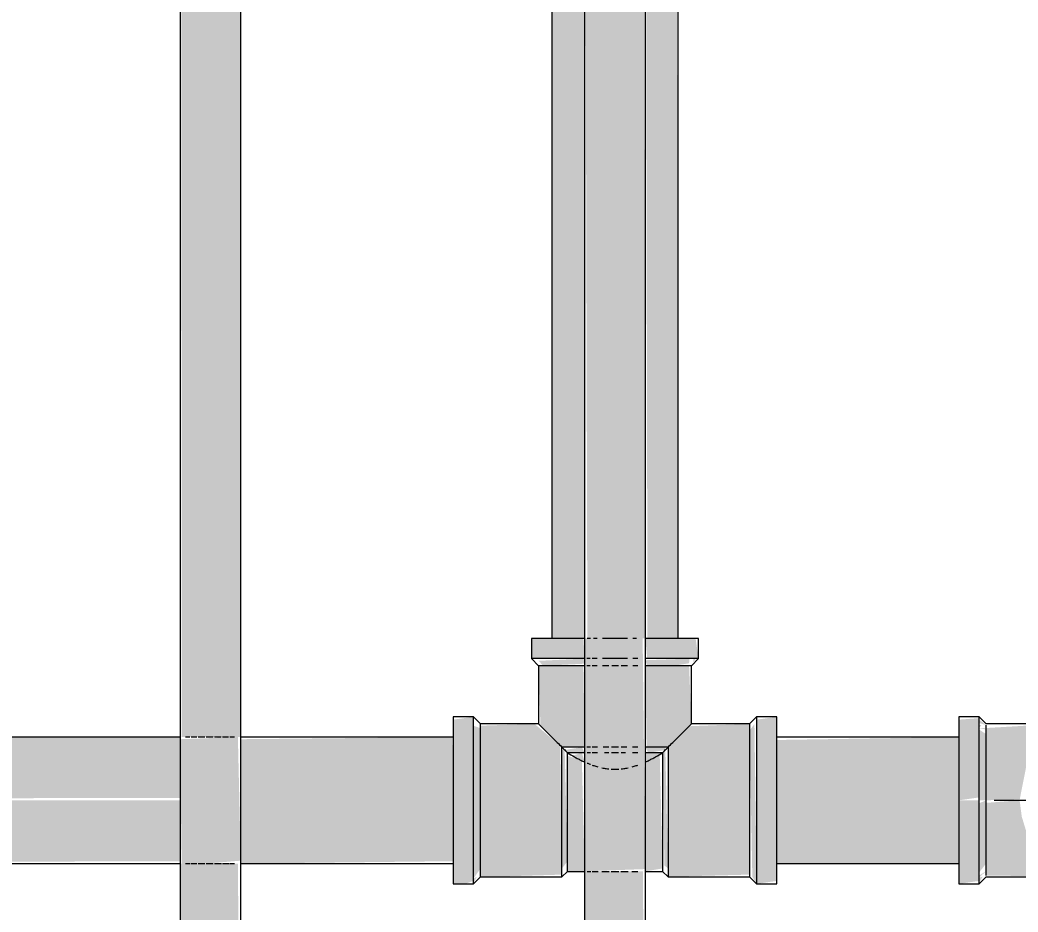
# Model space of a CAD drawing. Header units: metres. Extents: x 147 to 427, y -16 to 162.
# Drawn here: x 390.0179 to 390.2152, y 0.1779 to 0.3543 of the extents above; entities that cross this region are included whole.
import ezdxf

# ---------------------------------------------------------------- set-up
doc = ezdxf.new("R2010")
doc.units = ezdxf.units.M
for name, color, linetype, lineweight in [('A-ANNO-DIMS', 7, 'Continuous', 5), ('A-ANNO-DIMS-50', 7, 'Continuous', 5), ('P-PIPE', 7, 'Continuous', 5), ('P-PIPE-CNTR', 7, 'Continuous', 5), ('P-SANR-FIXT', 7, 'Continuous', 5)]:
    doc.layers.add(name, color=color, linetype=linetype, lineweight=lineweight)
doc.styles.add('Century Gothic', font='GOTHIC.TTF', dxfattribs={"height": 0.05})
doc.styles.add('Century Gothic_1', font='GOTHIC.TTF', dxfattribs={"height": 0.075})
doc.dimstyles.new('Setores_1_5', dxfattribs={"dimscale": 0.3048, "dimtxt": 0.07831262022881443, "dimasz": 0.5208333333333333, "dimexe": 0.3937007874015747, "dimexo": 0.2460629921259842, "dimgap": 0.2870734908136483, "dimtad": 1, "dimrnd": 0.01, "dimzin": 0, "dimdsep": 46, "dimtxsty": 'Century Gothic_1', "dimblk1": 'OBLIQUE', "dimblk2": 'OBLIQUE', "dimsah": 1, "dimcen": 0.09, "dimazin": 0, "dimtfac": 1, "dimtdec": 4, "dimtix": 1, "dimtmove": 0, "dimatfit": 3, "dimfxl": 1, "dimtvp": 1, "dimtolj": 1, "dimtzin": 0, "dimarcsym": 2})
doc.dimstyles.new('Setores_1_mm', dxfattribs={"dimscale": 0.3048, "dimtxt": 0.05220841348587629, "dimasz": 0.5208333333333333, "dimexe": 0.3937007874015747, "dimexo": 0.2460629921259842, "dimgap": 0.2870734908136483, "dimtad": 1, "dimrnd": 0.01, "dimzin": 0, "dimdsep": 46, "dimtxsty": 'Century Gothic', "dimblk1": 'OBLIQUE', "dimblk2": 'OBLIQUE', "dimsah": 1, "dimcen": 0.09, "dimazin": 0, "dimtfac": 1, "dimtdec": 4, "dimtix": 1, "dimtmove": 0, "dimatfit": 3, "dimfxl": 1, "dimtvp": 1, "dimtolj": 1, "dimtzin": 0, "dimarcsym": 2})

# ---------------------------------------------------------------- blocks, each defined once
blk = doc.blocks.new('UT_Ducha higiênica - UT_Ducha higiênica-V228-HH')
at = {"layer": 'P-SANR-FIXT', "true_color": 0xf4f4f4, "transparency": 33554598}
h = blk.add_hatch(color=7, dxfattribs=at)
h.paths.add_polyline_path([(-163.1360666563863, 0.09999999999999568), (-163.1240666563863, 0.09999999999999568), (-163.1246176192257, 0.1874999999999931), (-163.1360666563863, 0.1874999999999931), (-163.1360666563863, 0.1259205927517357)])
h.paths.add_polyline_path([(-163.1251832907621, 0.2124999999999918), (-163.1240666563863, 0.2124999999999918), (-163.124571911885, 0.668166379711985), (-163.1360666563863, 0.668166379711985), (-163.135720659182, 0.2124999999999918), (-163.1253093932831, 0.2124999999999918)])
for points in [[(-163.0498570426649, 0.231999999999996), (-163.0440666563863, 0.231999999999996), (-163.0444282890676, 0.438103798633733), (-163.0560666563862, 0.438103798633733), (-163.0555322323048, 0.231999999999996), (-163.0500646183568, 0.231999999999996)], [(-163.0560666563862, 0.1859599999999952), (-163.0440666563863, 0.1864063351100475), (-163.044600935357, 0.231999999999996), (-163.0560666563862, 0.231999999999996), (-163.0560666563862, 0.1861966352702843)], [(-163.1309260861797, 0.1874999999999931), (-163.1240666563863, 0.1880724781213238), (-163.124630678466, 0.2124999999999918), (-163.1360666563863, 0.2120740728286051), (-163.1357455905511, 0.1874999999999931), (-163.13108142276, 0.1874999999999931)], [(-163.0560666563862, 0.09999999999999568), (-163.0440666563863, 0.09999999999999568), (-163.044540718424, 0.1859599999999952), (-163.0560666563862, 0.1859599999999952), (-163.0560666563862, 0.1259205927517357)]]:
    blk.add_hatch(color=7, dxfattribs=at).paths.add_polyline_path(points)
at = {"layer": 'P-SANR-FIXT'}
for p, q in [((-163.1360666563863, 0.6716107405579529), (-163.1360666563863, 0.09999999999999568)), ((-163.1240666563863, 0.09999999999999568), (-163.1240666563863, 0.6716107405579529)), ((-163.0560666563862, 0.438103798633733), (-163.0560666563862, 0.09999999999999568)), ((-163.0440666563863, 0.09999999999999568), (-163.0440666563863, 0.438103798633733))]:
    blk.add_line(p, q, dxfattribs=at)
blk = doc.blocks.new('Te_Reducao - Agua Fria_Soldavel - MEP - Tigre - Standard-V231-HH')
at = {"layer": 'P-PIPE', "true_color": 0x69503c}
for points in [[(-162.9820666563862, 0.1999999999999945), (-162.9780666563862, 0.2005739938500228), (-162.9780666563862, 0.2162496472552352), (-162.9820666563862, 0.2159377761337673), (-162.9820666563862, 0.200763743883091)], [(-162.9766666563862, 0.1999999999999945), (-162.970041209715, 0.2001932866572169), (-162.9687594168486, 0.2066870896771032), (-162.9663207500074, 0.2113897783750412), (-162.96420879201, 0.2150218469741648), (-162.9766666563862, 0.2142901089372934), (-162.9766666563862, 0.200507581338448)], [(-162.9300666563859, 0.2070000000000059), (-162.9234666563862, 0.2074358186671464), (-162.9234666563862, 0.2148708893063052), (-162.9364035264314, 0.214509689600882), (-162.9346644657805, 0.212499999999996), (-162.9320130093292, 0.2082300459280399), (-162.9315035076234, 0.2070000000000059), (-162.9307481398604, 0.2070000000000059)], [(-162.9820666563862, 0.1834999999999939), (-162.9780666563862, 0.1840622238662218), (-162.9780666563862, 0.1999999999999945), (-162.9820666563862, 0.1999999999999945), (-162.9820666563862, 0.1837503527447583)], [(-162.9630438532379, 0.1849639754171657), (-162.9654688469919, 0.187499999999993), (-162.9681200411881, 0.1917693209319743), (-162.9696407292148, 0.196764761936214), (-162.9700666563862, 0.1999999999999945), (-162.9766666563862, 0.199492418661541), (-162.9766666563862, 0.1851297684842063), (-162.9635274025462, 0.1849698603383526)], [(-162.9180666563862, 0.1834999999999939), (-162.9180666563862, 0.1936245515622136), (-162.9220666563862, 0.1925641813328427), (-162.9220666563862, 0.1837503527447583)], [(-162.937089593552, 0.1849638725818875), (-162.9234666563862, 0.1857098910627), (-162.9236590780021, 0.1930000000000091), (-162.9315035076234, 0.1930000000000004), (-162.933814402733, 0.188607823731964), (-162.9368742510522, 0.1851291106936882)]]:
    blk.add_hatch(color=27, dxfattribs=at).paths.add_polyline_path(points)
h = blk.add_hatch(color=27, dxfattribs=at)
h.paths.add_polyline_path([(-162.9766666563862, 0.1999999999999945), (-162.9766666563862, 0.2130757208258621), (-162.9780666563862, 0.2139729761708202), (-162.9780666563862, 0.1999999999999945)])
h.paths.add_polyline_path([(-162.9766666563862, 0.2139729761708202), (-162.9770082552223, 0.2142894191624364), (-162.9780636113373, 0.2142894191624364)])
h.paths.add_polyline_path([(-162.9780636113373, 0.2142894191624364), (-162.977635239637, 0.2148702315157827), (-162.9780666563862, 0.2148531931506771), (-162.9780658611835, 0.2142894191624364)])
h.paths.add_polyline_path([(-162.9766666563862, 0.2148702315157827), (-162.9780666563862, 0.2159377761337673), (-162.9780666563862, 0.2152698780962621), (-162.9773530570504, 0.2150661727145471)])
h = blk.add_hatch(color=27, dxfattribs=at)
h.paths.add_polyline_path([(-162.9220666563862, 0.2070000000000059), (-162.9224313588692, 0.2139742520759687), (-162.9234666563862, 0.2124484045312891), (-162.9231261833419, 0.2070000000000059)])
h.paths.add_polyline_path([(-162.9234666563862, 0.2139742520759687), (-162.9220666563862, 0.2148708893063052), (-162.9225103214403, 0.2148592895331607), (-162.9234353509718, 0.2140032235827651)])
h.paths.add_polyline_path([(-162.9234666563862, 0.2148708893063052), (-162.9220666563862, 0.2152698780962621), (-162.9223833323991, 0.2159377761337673), (-162.9232683643135, 0.2150661727145471)])
h = blk.add_hatch(color=27, dxfattribs=at)
h.paths.add_polyline_path([(-162.9180666563862, 0.206636747707261), (-162.9180666563862, 0.2067724511314844), (-162.9200666563862, 0.2067614807840285)])
h.paths.add_polyline_path([(-162.9200666563862, 0.2070000000000059), (-162.9180666563862, 0.2082499999999927), (-162.9180666563862, 0.2164999999999951), (-162.9220666563862, 0.2159377761337673), (-162.9220666563862, 0.2070000000000059)])
h = blk.add_hatch(color=27, dxfattribs=at)
h.paths.add_polyline_path([(-162.9780658611835, 0.1857105808375527), (-162.9766666563862, 0.1875668243509339), (-162.9766666563862, 0.1999999999999945), (-162.9780666563862, 0.1994260061499706), (-162.9780666563862, 0.1859415967679875)])
h.paths.add_polyline_path([(-162.9780666563862, 0.1847301219037313), (-162.9766666563862, 0.1860270238291688), (-162.9780666563862, 0.1851297684842063), (-162.9780666563862, 0.1849338272854464)])
h.paths.add_polyline_path([(-162.9780666563862, 0.1837503527447583), (-162.9773530570504, 0.1849338272854464), (-162.9780666563862, 0.1847301219037313), (-162.9780666563862, 0.1840622238662218)])
h = blk.add_hatch(color=27, dxfattribs=at)
h.paths.add_polyline_path([(-162.9220666563862, 0.1847301219037313), (-162.9225988010534, 0.1930000000000091), (-162.9234666563862, 0.1925641813328427), (-162.9228940553895, 0.1860257479240247), (-162.9221967445654, 0.1849338272854464)])
h.paths.add_polyline_path([(-162.9220666563862, 0.1837503527447583), (-162.9225103214403, 0.1851407104668327), (-162.9226694865386, 0.1847301219037313)])
at = {"layer": 'P-PIPE'}
for p, q in [((-162.9780666563862, 0.2164999999999951), (-162.9820666563862, 0.2164999999999951)), ((-162.9820666563862, 0.2164999999999945), (-162.9820666563862, 0.1999999999999946)), ((-162.9766666563862, 0.2150999999999954), (-162.9780666563862, 0.2164999999999951)), ((-162.9780666563862, 0.1999999999999946), (-162.9780666563862, 0.2164999999999945)), ((-162.9220666563862, 0.2164999999999951), (-162.9234666563862, 0.2150999999999954)), ((-162.9180666563862, 0.2164999999999951), (-162.9220666563862, 0.2164999999999951)), ((-162.9220666563862, 0.2164999999999945), (-162.9220666563862, 0.2070944531120127)), ((-162.9180666563863, 0.2082499999999946), (-162.9180666563863, 0.2164999999999945)), ((-162.962960478851, 0.2150999999999954), (-162.9766666563862, 0.2150999999999954)), ((-162.9766666563862, 0.1999999999999947), (-162.9766666563862, 0.2148705970704789)), ((-162.9234666563862, 0.2150999999999954), (-162.9371728339214, 0.2150999999999954)), ((-162.9234666563862, 0.2148705970704789), (-162.9234666563862, 0.2071078318905674)), ((-162.9820666563862, 0.1999999999999944), (-162.9820666563862, 0.1834999999999945)), ((-162.9780666563862, 0.1834999999999946), (-162.9780666563862, 0.1999999999999945)), ((-162.9766666563862, 0.1851294029295102), (-162.9766666563862, 0.1999999999999945)), ((-162.9180666563863, 0.1834999999999945), (-162.9180666563863, 0.1935703848420587)), ((-162.9234666563862, 0.1929753410515264), (-162.9234666563862, 0.1848999999999945)), ((-162.9220666563862, 0.192955569353953), (-162.9220666563862, 0.1834999999999945)), ((-162.9780666563862, 0.1834999999999939), (-162.9766666563862, 0.1848999999999936)), ((-162.9766666563862, 0.1848999999999936), (-162.962960478851, 0.1848999999999936)), ((-162.9371728339214, 0.1848999999999936), (-162.9234666563862, 0.1848999999999936)), ((-162.9234666563862, 0.1848999999999936), (-162.9220666563862, 0.1834999999999939)), ((-162.9820666563862, 0.1834999999999939), (-162.9780666563862, 0.1834999999999939)), ((-162.9220666563862, 0.1834999999999939), (-162.9180666563862, 0.1834999999999939))]:
    blk.add_line(p, q, dxfattribs=at)
at = {"layer": 'P-PIPE', "color": 253, "true_color": 0x9e9e9e}
for p, q in [((-162.9605666563862, 0.2150999999999954), (-162.962960478851, 0.2150999999999954)), ((-162.9594666563862, 0.2140399999999939), (-162.9605666563862, 0.2150999999999954)), ((-162.9605666563862, 0.2144211919029246), (-162.9605666563862, 0.2150661108915514)), ((-162.9605666563862, 0.2129904080004121), (-162.9605666563862, 0.2144211919029246)), ((-162.9594666563862, 0.2135212358234394), (-162.9594666563862, 0.2140274703135179)), ((-162.9395666563862, 0.2150999999999954), (-162.9406666563862, 0.2140399999999939)), ((-162.9406666563862, 0.2140274703135179), (-162.9406666563862, 0.2135212358234393)), ((-162.9371728339214, 0.2150999999999954), (-162.9395666563862, 0.2150999999999954)), ((-162.9395666563862, 0.2150661108915514), (-162.9395666563862, 0.212990408000412)), ((-162.9180666563863, 0.206824254789525), (-162.9180666563863, 0.2078505737214317)), ((-162.9234666563862, 0.2061299642056078), (-162.9234666563862, 0.2053419314960283)), ((-162.9180666563863, 0.2042705142441861), (-162.9180666563863, 0.2062928375213166)), ((-162.9234666563862, 0.2049576394483099), (-162.9234666563862, 0.2040255794925608)), ((-162.9234666563862, 0.2035386111316737), (-162.9234666563862, 0.2024241686779946)), ((-162.9220666563862, 0.2049727920344837), (-162.9220666563862, 0.2038324044938216)), ((-162.9220666563862, 0.2035439960517837), (-162.9220666563862, 0.2021870414514874)), ((-162.9180666563863, 0.2012671172662295), (-162.9180666563863, 0.2041896088445377)), ((-162.9234666563862, 0.2012781289506074), (-162.9234666563862, 0.1999999999999945)), ((-162.9234666563862, 0.1999999999999945), (-162.9234666563862, 0.1970333868277543)), ((-162.9220666563862, 0.2012783776870402), (-162.9220666563862, 0.2003697518318283)), ((-162.9220666563862, 0.1999999999999945), (-162.9220666563862, 0.1985228491377917)), ((-162.9180666563863, 0.1999999999999946), (-162.9180666563863, 0.200728933495331)), ((-162.9180666563863, 0.195729485755803), (-162.9180666563863, 0.1999999999999946)), ((-162.9220666563862, 0.1981549529318622), (-162.9220666563862, 0.1967932926914723)), ((-162.9234666563862, 0.1964613888683363), (-162.9234666563862, 0.1955201683646975)), ((-162.9220666563862, 0.1964560039482264), (-162.9220666563862, 0.195310134077431)), ((-162.9180666563863, 0.1941289087704087), (-162.9180666563863, 0.1955514341966545)), ((-162.9220666563862, 0.19502720796553), (-162.9220666563862, 0.194356667635121)), ((-162.9605666563862, 0.1855788080970645), (-162.9605666563862, 0.187009591999577)), ((-162.9605666563862, 0.1848999999999936), (-162.9594666563862, 0.1859599999999951)), ((-162.9605666563862, 0.1849338891084376), (-162.9605666563862, 0.1855788080970645)), ((-162.9594666563862, 0.1859725296864712), (-162.9594666563862, 0.1864787641765497)), ((-162.9406666563862, 0.1864787641765497), (-162.9406666563862, 0.1859725296864712)), ((-162.9406666563862, 0.1859599999999951), (-162.9395666563862, 0.1848999999999936)), ((-162.9395666563862, 0.187009591999577), (-162.9395666563862, 0.1855788080970645)), ((-162.9395666563862, 0.1855788080970645), (-162.9395666563862, 0.1849338891084376)), ((-162.962960478851, 0.1848999999999936), (-162.9605666563862, 0.1848999999999936)), ((-162.9395666563862, 0.1848999999999936), (-162.9371728339214, 0.1848999999999936))]:
    blk.add_line(p, q, dxfattribs=at)
for centre, radius, start, end in [((-162.9500666563862, 0.1999999999999903), 0.01649999999998341, 105.9022089219776, 119.999790858531), ((-162.9500666563862, 0.1999999999999903), 0.01649999999999893, 89.99999999998984, 103.5615015213316), ((-162.9500666563862, 0.1999999999999903), 0.01650000000000429, 96.64674079455241, 99.99999999998919), ((-162.9500666563862, 0.1999999999999903), 0.01650000000000628, 76.4384984785584, 90), ((-162.9500666563862, 0.1999999999999903), 0.01649999999999557, 80.00000000000564, 83.35482124987898), ((-162.9500666563862, 0.1999999999999903), 0.01649999999999539, 60.00011444120262, 74.10015171369085), ((-162.9500666563862, 0.1999999999999903), 0.01650000000000417, 122.324451925017, 134.0982028882793), ((-162.9500666563862, 0.1999999999999903), 0.01649999999999839, 45.90026419812867, 57.6740618430866), ((-162.9500666563862, 0.1999999999999903), 0.01650000000002405, 138.6840685901668, 163.561501521187), ((-162.9500666563862, 0.1999999999999903), 0.01649999999998845, 140.000000000007, 143.3543029658563), ((-162.9500666563862, 0.1999999999999903), 0.01649999999999147, 25.28833594328349, 41.31593140959469), ((-162.9500666563862, 0.1999999999999903), 0.01649999999999362, 36.64726626167886, 40.00000000000164), ((-162.9500666563862, 0.1999999999999903), 0.01649999999998968, 156.6462177171264, 159.9999999999943), ((-162.9500666563862, 0.1999999999999903), 0.01650000000001056, 165.8957447653821, 179.9999999999695), ((-162.9500666563862, 0.1999999999999952), 0.01650000000000817, 180.0000000000066, 194.105045718654), ((-162.9500666563862, 0.1999999999999952), 0.01649999999999869, 196.4384984787561, 221.3159314097681), ((-162.9500666563862, 0.1999999999999952), 0.01649999999999776, 200.0000000000054, 203.3537822828441), ((-162.9500666563862, 0.1999999999999952), 0.0164999999999891, 318.6840685904284, 334.7116640568089), ((-162.9500666563862, 0.1999999999999952), 0.01649999999999962, 216.6456970341809, 220.0000000000075), ((-162.9500666563862, 0.1999999999999952), 0.01650000000000672, 319.9999999999794, 323.3527337383472), ((-162.9500666563862, 0.1999999999999952), 0.01649999999998127, 225.9009631366001, 237.6747394846849), ((-162.9500666563862, 0.1999999999999952), 0.01649999999999925, 302.3219502066908, 314.0956228215699), ((-162.9500666563862, 0.1999999999999952), 0.01649999999998497, 239.9999999999665, 254.0961142592273), ((-162.9500666563862, 0.1999999999999952), 0.01650000000000901, 285.8982911694187, 299.9959699511443), ((-162.9500666563862, 0.1999999999999952), 0.01649999999999961, 256.4384984786531, 283.5615015214454), ((-162.9500666563862, 0.1999999999999952), 0.01649999999999557, 260.0000000000052, 263.3532592055436), ((-162.9500666563862, 0.1999999999999952), 0.01650000000002451, 276.6451787499113, 279.9999999999768)]:
    blk.add_arc(centre, radius, start, end, dxfattribs=at)
at = {"layer": 'P-PIPE', "color": 254, "true_color": 0xd5d5d5}
for centre, radius, start, end in [((-162.9500666563862, 0.1999999999999903), 0.01649999999998942, 20.52485622263607, 25.28833594328074), ((-162.9500666563862, 0.1999999999999903), 0.01650000000000802, 20.50144685006083, 23.35533713061712), ((-162.9500666563862, 0.1999999999999903), 0.01650000000000297, 5.274331252478246, 14.10457967020203), ((-162.9500666563862, 0.1999999999999903), 0.01649999999999965, 359.9999999999947, 2.330633867841753), ((-162.9500666563862, 0.1999999999999952), 0.01649999999999213, 345.8959425851254, 355.8273116490623), ((-162.9500666563862, 0.1999999999999952), 0.01650000000001717, 334.7116640567714, 339.4614910702387), ((-162.9500666563862, 0.1999999999999952), 0.01649999999999495, 336.6446628692378, 339.4848255677024)]:
    blk.add_arc(centre, radius, start, end, dxfattribs=at)
blk = doc.blocks.new('Te_Reducao - Agua Fria_Soldavel - MEP - Tigre - Standard-V232-HH')
at = {"layer": 'P-PIPE', "true_color": 0x69503c}
h = blk.add_hatch(color=27, dxfattribs=at)
h.paths.add_polyline_path([(-163.0665666563862, 0.2279999999999968), (-163.0560666563862, 0.2280000000000012), (-163.0563166563862, 0.2319999999999959), (-163.0665666563862, 0.2319999999999959)])
h.paths.add_polyline_path([(-163.0335666563863, 0.2279999999999968), (-163.0341288802525, 0.2319999999999959), (-163.0440666563863, 0.2319999999999959), (-163.0436872625716, 0.2280000000000012), (-163.0341288802525, 0.2280000000000012)])
h = blk.add_hatch(color=27, dxfattribs=at)
h.paths.add_polyline_path([(-163.0345604702142, 0.2280000000000012), (-163.0345604702142, 0.2272501105731406), (-163.0341288802525, 0.2280000000000012)])
h.paths.add_polyline_path([(-163.038499926364, 0.2266000000000015), (-163.0354220490739, 0.2270841029131948), (-163.0353203733963, 0.2280000000000012), (-163.0440666563863, 0.2276902406631734), (-163.0437006811894, 0.2266000000000058), (-163.0392413388389, 0.2266000000000015)])
h.paths.add_polyline_path([(-163.0642571661559, 0.2266000000000015), (-163.0560666563862, 0.2270038930994665), (-163.0563166563862, 0.2280000000000012), (-163.0651666563863, 0.227568822897494), (-163.0643560755487, 0.2267053619724081)])
h = blk.add_hatch(color=27, dxfattribs=at)
h.paths.add_polyline_path([(-163.0405088381051, 0.2104999999999921), (-163.0392413388389, 0.210825317547345), (-163.0349666563863, 0.2150999999999954), (-163.0354220490739, 0.2266000000000015), (-163.0440666563863, 0.2266000000000058), (-163.0438166563862, 0.2104999999999921), (-163.0412278216214, 0.2104999999999921)])
h.paths.add_polyline_path([(-163.0567886160095, 0.2104999999999921), (-163.0560666563862, 0.2108253175472974), (-163.0563166563862, 0.2266000000000058), (-163.0651666563863, 0.2266000000000015), (-163.0648129393762, 0.2147462829899464), (-163.0605666563862, 0.2104999999999921), (-163.057618843148, 0.2104999999999921)])
for points in [[(-163.0796815281342, 0.1834999999999939), (-163.0780666563863, 0.1840622238662218), (-163.0780666563863, 0.2164999999999951), (-163.0820666563862, 0.2159377761337673), (-163.0820666563862, 0.1834999999999939)], [(-163.0220666563862, 0.1834999999999939), (-163.0180666563863, 0.1840622238662218), (-163.0180666563863, 0.2164999999999951), (-163.0220666563862, 0.2159377761337673), (-163.0220666563862, 0.1840622238662218)], [(-163.0743482715246, 0.1848999999999936), (-163.0605666563862, 0.1853107856381295), (-163.0608919739336, 0.2108253175472974), (-163.0659666563863, 0.2150999999999954), (-163.0766666563863, 0.2147462829899464), (-163.0766666563863, 0.1848999999999936)], [(-163.0395666563863, 0.1848999999999936), (-163.0234666563863, 0.1853107856381295), (-163.0234666563863, 0.2150999999999954), (-163.0354220490739, 0.2146446073124006), (-163.0395666563863, 0.2104999999999965), (-163.0395666563863, 0.1853107856381295)], [(-163.0220666563862, 0.1834999999999939), (-163.0224974090016, 0.2150999999999954), (-163.0234666563863, 0.2137585635126447), (-163.0229153285193, 0.1848999999999936), (-163.0226691007442, 0.1844938138279177)], [(-163.0605666563862, 0.1865221803192671), (-163.0594666563863, 0.187925927171384), (-163.0600160970097, 0.2099494406233669), (-163.0605666563862, 0.2099494406233669), (-163.0605666563862, 0.1871220276764322)], [(-163.0395666563863, 0.1865221803192671), (-163.0401172157629, 0.2099494406233453), (-163.0406666563863, 0.2093999999999967), (-163.0402959041974, 0.1871201628408321)], [(-163.0560666563862, 0.1859599999999951), (-163.0566194772794, 0.207834517997342), (-163.0594666563863, 0.2088127532189209), (-163.0594666563863, 0.1859599999999951)], [(-163.0440666563863, 0.1859599999999951), (-163.0406666563863, 0.1865221803192671), (-163.0412278216214, 0.2090914510667806), (-163.0440666563863, 0.2076205703502672), (-163.0440666563863, 0.1861966352702885)]]:
    blk.add_hatch(color=27, dxfattribs=at).paths.add_polyline_path(points)
h = blk.add_hatch(color=27, dxfattribs=at)
h.paths.add_polyline_path([(-163.0780666563863, 0.1844938138279177), (-163.0766666563863, 0.1865221803192671), (-163.0767720183587, 0.2142894191624364), (-163.0780666563863, 0.2147462829899464), (-163.0780666563863, 0.1848999999999936)])
h.paths.add_polyline_path([(-163.0780666563863, 0.1834999999999939), (-163.0774066348055, 0.1848999999999936), (-163.0780666563863, 0.1844938138279177)])
h = blk.add_hatch(color=27, dxfattribs=at)
h.paths.add_polyline_path([(-163.0434012112136, 0.2093999999999967), (-163.0401172157629, 0.2099494406233669), (-163.0401172157629, 0.2104999999999921), (-163.0440666563863, 0.2104999999999921), (-163.0435138354931, 0.2093999999999967)])
h.paths.add_polyline_path([(-163.0567886160095, 0.2093999999999967), (-163.0560666563862, 0.2094269157231551), (-163.0566194772794, 0.2104999999999921), (-163.0600160970097, 0.2099494406233669), (-163.0594666563863, 0.2093999999999967), (-163.0569002411632, 0.2093999999999967)])
h = blk.add_hatch(color=27, dxfattribs=at)
h.paths.add_polyline_path([(-163.0560666563862, 0.2076205703502628), (-163.0566194772794, 0.2093999999999967), (-163.058446051914, 0.2088388347648245), (-163.056266059088, 0.207697741346162)])
h.paths.add_polyline_path([(-163.0440666563863, 0.2076205703502672), (-163.0406666563863, 0.2093999999999967), (-163.0440666563863, 0.2093503464020272), (-163.0440666563863, 0.207834517997342)])
at = {"layer": 'P-PIPE'}
for p, q in [((-163.0665666563862, 0.2319999999999959), (-163.0665666563862, 0.2279999999999968)), ((-163.0560383331037, 0.2319999999999945), (-163.0665666563862, 0.2319999999999945)), ((-163.0335666563863, 0.2319999999999945), (-163.0440949796688, 0.2319999999999945)), ((-163.0335666563863, 0.2279999999999968), (-163.0335666563863, 0.2319999999999959)), ((-163.0665666563862, 0.2279999999999968), (-163.0651666563863, 0.2265999999999971)), ((-163.0560766935467, 0.2279999999999945), (-163.0665666563862, 0.2279999999999945)), ((-163.0335666563863, 0.2279999999999945), (-163.0440604013356, 0.2279999999999945)), ((-163.0349666563863, 0.2265999999999971), (-163.0335666563863, 0.2279999999999968)), ((-163.0651666563863, 0.2265999999999971), (-163.0651666563863, 0.2150999999999954)), ((-163.0560611447319, 0.226599999999994), (-163.0651666563862, 0.226599999999994)), ((-163.0349666563863, 0.226599999999994), (-163.0440688023894, 0.226599999999994)), ((-163.0349666563863, 0.2150999999999954), (-163.0349666563863, 0.2265999999999971)), ((-163.0780666563863, 0.2164999999999951), (-163.0820666563862, 0.2164999999999951)), ((-163.0820666563862, 0.2164999999999945), (-163.0820666563862, 0.1834999999999945)), ((-163.0766666563863, 0.2150999999999954), (-163.0780666563863, 0.2164999999999951)), ((-163.0780666563863, 0.1834999999999946), (-163.0780666563863, 0.2164999999999945)), ((-163.0220666563862, 0.2164999999999951), (-163.0234666563863, 0.2150999999999954)), ((-163.0180666563863, 0.2164999999999951), (-163.0220666563862, 0.2164999999999951)), ((-163.0220666563862, 0.2164999999999945), (-163.0220666563862, 0.1834999999999945)), ((-163.0180666563863, 0.1834999999999945), (-163.0180666563863, 0.2164999999999945)), ((-163.0651666563863, 0.2150999999999954), (-163.0766666563863, 0.2150999999999954)), ((-163.0766666563863, 0.1848999999999945), (-163.0766666563863, 0.2150999999999945)), ((-163.0234666563863, 0.2150999999999954), (-163.0349666563863, 0.2150999999999954)), ((-163.0234666563862, 0.2150999999999945), (-163.0234666563862, 0.1848999999999945)), ((-163.0560347972484, 0.2104999999999945), (-163.0605666563862, 0.2104999999999945)), ((-163.0605666563862, 0.1848999999999945), (-163.0605666563862, 0.2104999999999946)), ((-163.0560485477756, 0.2093999999999945), (-163.0594666563863, 0.2093999999999945)), ((-163.0594666563863, 0.1859599999999945), (-163.0594666563863, 0.2093999999999946)), ((-163.0395666563863, 0.2104999999999945), (-163.0440985018703, 0.2104999999999945)), ((-163.0406666563862, 0.2093999999999945), (-163.0440847649969, 0.2093999999999945)), ((-163.0406666563862, 0.2093999999999945), (-163.0406666563862, 0.1859599999999945)), ((-163.0395666563863, 0.2104999999999945), (-163.0395666563863, 0.1848999999999945)), ((-163.0605666563862, 0.1848999999999936), (-163.0594666563863, 0.1859599999999951)), ((-163.0594666563863, 0.1859599999999951), (-163.0560146779823, 0.1859599999999951)), ((-163.0441186347902, 0.1859599999999951), (-163.0406666563863, 0.1859599999999951)), ((-163.0406666563863, 0.1859599999999951), (-163.0395666563863, 0.1848999999999936)), ((-163.0780666563863, 0.1834999999999939), (-163.0766666563863, 0.1848999999999936)), ((-163.0766666563863, 0.1848999999999936), (-163.0605666563862, 0.1848999999999936)), ((-163.0395666563863, 0.1848999999999936), (-163.0234666563863, 0.1848999999999936)), ((-163.0234666563863, 0.1848999999999936), (-163.0220666563862, 0.1834999999999939)), ((-163.0820666563862, 0.1834999999999939), (-163.0780666563863, 0.1834999999999939)), ((-163.0220666563862, 0.1834999999999939), (-163.0180666563863, 0.1834999999999939))]:
    blk.add_line(p, q, dxfattribs=at)
at = {"layer": 'P-PIPE', "color": 253, "true_color": 0x9e9e9e}
for p, q in [((-163.0549211922226, 0.2319999999999945), (-163.055575713737, 0.2319999999999945)), ((-163.0535650510056, 0.2319999999999945), (-163.0543371706304, 0.2319999999999945)), ((-163.0500666563863, 0.2319999999999945), (-163.0525204755534, 0.2319999999999945)), ((-163.047612469647, 0.2319999999999945), (-163.0500666563863, 0.2319999999999945)), ((-163.0457961421421, 0.2319999999999945), (-163.0465678985126, 0.2319999999999945)), ((-163.0549674686438, 0.2279999999999945), (-163.0556241887827, 0.2279999999999945)), ((-163.0535687095942, 0.2279999999999945), (-163.0545975208063, 0.2279999999999945)), ((-163.0476131280219, 0.2279999999999945), (-163.0525238633487, 0.2279999999999945)), ((-163.0455395480619, 0.2279999999999945), (-163.0465684141365, 0.2279999999999945)), ((-163.0549615478518, 0.226599999999994), (-163.055615609408, 0.226599999999994)), ((-163.0535694267617, 0.226599999999994), (-163.0545987674111, 0.226599999999994)), ((-163.0513026295049, 0.226599999999994), (-163.0525241562084, 0.226599999999994)), ((-163.0494097180535, 0.226599999999994), (-163.0507194187504, 0.226599999999994)), ((-163.0476050837762, 0.226599999999994), (-163.0488265174396, 0.226599999999994)), ((-163.045530625918, 0.226599999999994), (-163.0465596931853, 0.226599999999994)), ((-163.0549130883651, 0.2104999999999945), (-163.0556067897037, 0.2104999999999945)), ((-163.0548961688412, 0.2093999999999945), (-163.0555830010177, 0.2093999999999945)), ((-163.0535095788574, 0.2104999999999945), (-163.0546010686917, 0.2104999999999945)), ((-163.0535059452653, 0.2093999999999945), (-163.0545911913805, 0.2093999999999945)), ((-163.0512788202095, 0.2104999999999945), (-163.0523796724157, 0.2104999999999945)), ((-163.0512765299771, 0.2093999999999945), (-163.052119101799, 0.2093999999999945)), ((-163.049359396917, 0.2093999999999945), (-163.0507734510753, 0.2093999999999945)), ((-163.0493624984302, 0.2104999999999945), (-163.050770336954, 0.2104999999999945)), ((-163.0480142109735, 0.2093999999999945), (-163.0488563191566, 0.2093999999999945)), ((-163.0477536403568, 0.2104999999999945), (-163.048854016198, 0.2104999999999945)), ((-163.0455418210214, 0.2093999999999945), (-163.0466269530261, 0.2093999999999945)), ((-163.0455319270951, 0.2104999999999945), (-163.0466233029141, 0.2104999999999945)), ((-163.0555924168227, 0.1859599999999951), (-163.054815364719, 0.1859599999999951)), ((-163.0545729425127, 0.1859599999999951), (-163.053382437299, 0.1859599999999951)), ((-163.0526985973549, 0.1859599999999951), (-163.0512382420274, 0.1859599999999951)), ((-163.0508434268516, 0.1859599999999951), (-163.0500666563863, 0.1859599999999951)), ((-163.0500666563863, 0.1859599999999951), (-163.0492893746927, 0.1859599999999951)), ((-163.0488945595169, 0.1859599999999951), (-163.0474342658557, 0.1859599999999951)), ((-163.0467504259116, 0.1859599999999951), (-163.0455600365917, 0.1859599999999951))]:
    blk.add_line(p, q, dxfattribs=at)
at = {"layer": 'P-PIPE'}
for points, knots in [([(-163.0651666563862, 0.2150999999999945), (-163.0651666563862, 0.2150877614078561), (-163.0649817486825, 0.2149187014095496), (-163.0644136848624, 0.2143450928179772), (-163.0639393190083, 0.2138706372652427), (-163.0635021485093, 0.21343952489689), (-163.0630282711472, 0.2129600914540843), (-163.0621115112948, 0.2120425400137906), (-163.0612032066726, 0.2111523554287426), (-163.0605666563862, 0.2104999999999945)], [0, 0, 0, 0, 0.25, 0.375, 0.5, 0.5625, 0.625, 0.75, 1, 1, 1, 1]), ([(-163.0395666563863, 0.2104999999999946), (-163.0389301060999, 0.2111523554287426), (-163.0380218055637, 0.2120424673886697), (-163.0371050361773, 0.2129601882875791), (-163.0366311737972, 0.2134393554382744), (-163.0363032499556, 0.2137635067471501), (-163.0360043836222, 0.2140579986489702), (-163.0356485421043, 0.2144181772275618), (-163.0351516224613, 0.2149176639078212), (-163.0349666563863, 0.2150877614078561), (-163.0349666563863, 0.2150999999999945)], [0, 0, 0, 0, 0.25, 0.375, 0.4375, 0.5, 0.5625, 0.625, 0.75, 1, 1, 1, 1]), ([(-163.0594666563863, 0.2093999999999945), (-163.0590190705575, 0.2091103655959425), (-163.0583274360395, 0.2086977753862279), (-163.0573645557489, 0.2081894528374009), (-163.0566766518668, 0.2078586882888774), (-163.0562242235435, 0.2076517107065641), (-163.0560233974195, 0.207561989707005)], [0, 0, 0, 0, 0.1666666666666667, 0.25, 0.3333333333333333, 0.3986239705719088, 0.3986239705719088, 0.3986239705719088, 0.3986239705719088]), ([(-163.044109915353, 0.207561989707005), (-163.0439090892291, 0.2076517107065641), (-163.0434566609057, 0.2078586882888774), (-163.0427687570236, 0.2081894528374009), (-163.041805876733, 0.2086977753862279), (-163.041114242215, 0.2091103655959426), (-163.0406666563862, 0.2093999999999946)], [0.6013760294280912, 0.6013760294280912, 0.6013760294280912, 0.6013760294280912, 0.6666666666666666, 0.75, 0.8333333333333333, 1, 1, 1, 1])]:
    blk.add_open_spline(points, degree=3, knots=knots, dxfattribs=at)
for points in [[(-163.0605666563862, 0.2104999999999945), (-163.060383055875, 0.2103162937489103), (-163.0600159119902, 0.2099492541644928), (-163.0596495081831, 0.209582960415577), (-163.0594666563863, 0.2093999999999945)], [(-163.0406666563862, 0.2093999999999946), (-163.0404838045894, 0.2095829604155771), (-163.0401174007823, 0.2099492541644929), (-163.0397502568975, 0.2103162937489104), (-163.0395666563863, 0.2104999999999946)]]:
    blk.add_open_spline(points, degree=3, dxfattribs=at)
at = {"layer": 'P-PIPE', "color": 253, "true_color": 0x9e9e9e}
for points, knots in [([(-163.0555940205106, 0.20737353240017), (-163.0554219384485, 0.2072994881783646), (-163.0551856717276, 0.2072005598169159), (-163.0549473517914, 0.2071061999494495), (-163.0548838128117, 0.2070814698935761)], [0.4448264294788988, 0.4448264294788988, 0.4448264294788988, 0.4448264294788988, 0.5, 0.5199975766737805, 0.5199975766737805, 0.5199975766737805, 0.5199975766737805]), ([(-163.0545785252739, 0.2069660978086243), (-163.0544780266908, 0.2069293081852268), (-163.0541097882036, 0.2067989952838531), (-163.0537375794504, 0.2066860420274133), (-163.0534649575326, 0.2066136848380158)], [0.5519160008320192, 0.5519160008320192, 0.5519160008320192, 0.5519160008320192, 0.5833333333333333, 0.6666666666666666, 0.6666666666666666, 0.6666666666666666, 0.6666666666666666]), ([(-163.0526397213669, 0.206423059050499), (-163.0523620484177, 0.2063674767984701), (-163.0519176717194, 0.2062906500852251), (-163.0514664275358, 0.2062332768618615), (-163.0512989812997, 0.2062147391907115)], [0.75, 0.75, 0.75, 0.75, 0.8333333333333333, 0.8820641371741756, 0.8820641371741756, 0.8820641371741756, 0.8820641371741756]), ([(-163.0488338561471, 0.2062147918205118), (-163.0486665701311, 0.206233316928284), (-163.0482154858977, 0.2062906769094924), (-163.0477712643548, 0.2063674767984701), (-163.0474935914056, 0.206423059050499)], [0.1179819733980831, 0.1179819733980831, 0.1179819733980831, 0.1179819733980831, 0.1666666666666667, 0.25, 0.25, 0.25, 0.25]), ([(-163.0466683552399, 0.2066136848380157), (-163.0463957333221, 0.2066860420274133), (-163.0460234198052, 0.2067990270762074), (-163.0456550787897, 0.2069293815435651), (-163.0455544775501, 0.2069662112757162)], [0.3333333333333333, 0.3333333333333333, 0.3333333333333333, 0.3333333333333333, 0.4166666666666666, 0.448116297429569, 0.448116297429569, 0.448116297429569, 0.448116297429569])]:
    blk.add_open_spline(points, degree=3, knots=knots, dxfattribs=at)
for points in [[(-163.0508028050516, 0.2061677160021245), (-163.0505593808806, 0.2061484762512107), (-163.050314002976, 0.2061346467078779), (-163.0500666563863, 0.2061261796935054)], [(-163.0500666563863, 0.2061261796935054), (-163.0498191470784, 0.2061346522779439), (-163.0495736090467, 0.2061484944491941), (-163.0493300273102, 0.2061677539800355)]]:
    blk.add_open_spline(points, degree=3, dxfattribs=at)
blk = doc.blocks.new('DIMBLOCK138-HH')
at = {"layer": 'A-ANNO-DIMS-50'}
for p, q in [((389.5775752773229, -0.3349484372244186), (389.5775752773229, 0.1719899999999946)), ((390.1355332510922, -0.3349484372244186), (390.1355332510922, -0.02300190657873944)), ((389.5775752773229, -0.3349484372244187), (390.1355332510923, -0.3349484372244187)), ((389.5775752773229, -0.3349484372244186), (389.5775752773229, -0.4549484372244186)), ((390.1355332510922, -0.3349484372244186), (390.1355332510922, -0.4549484372244186))]:
    blk.add_line(p, q, dxfattribs=at)
at = {"layer": 'A-ANNO-DIMS-50', "lineweight": 25}
for p, q in [((389.5775752773229, -0.3349484372244187), (389.6569502773229, -0.2555734372244189)), ((390.1355332510923, -0.3349484372244187), (390.2149082510923, -0.2555734372244189)), ((389.5775752773229, -0.3349484372244187), (389.4982002773229, -0.4143234372244187)), ((390.1355332510923, -0.3349484372244187), (390.0561582510923, -0.4143234372244187))]:
    blk.add_line(p, q, dxfattribs=at)
at = {"layer": 'A-ANNO-DIMS-50', "color": 0, "insert": (389.6912276215023, -0.1513164603372782), "char_height": 0.07499999999999998, "width": 0.3967839424926597, "attachment_point": 1, "line_spacing_factor": 0.9845015114479527, "style": 'Century Gothic_1'}
blk.add_mtext('0,56 m', dxfattribs=at)
blk = doc.blocks.new('_Oblique')
at = {"color": 0, "linetype": 'ByBlock', "lineweight": -2}
blk.add_line((-0.5, -0.5), (0.5, 0.5), dxfattribs=at)
blk = doc.blocks.new('DIMBLOCK154-HH')
at = {"layer": 'A-ANNO-DIMS-50', "lineweight": 25}
for p, q in [((389.9801595159316, 0.5000000000000007), (389.9007845159317, 0.5793750000000008)), ((389.9801595159316, 0.5000000000000007), (390.0595345159317, 0.4206250000000007)), ((389.9801595159316, 0), (389.9007845159317, 0.07937500000000004)), ((389.9801595159316, 0), (390.0595345159317, -0.07937500000000004))]:
    blk.add_line(p, q, dxfattribs=at)
at = {"layer": 'A-ANNO-DIMS-50'}
for p, q in [((389.9801595159316, 0.5000000000000007), (389.8601595159316, 0.5000000000000007)), ((389.9801595159316, 0), (389.9801595159316, 0.5000000000000007)), ((389.9801595159316, 0.5000000000000007), (390.0605332510922, 0.5000000000000007)), ((389.9801595159316, 0), (389.9429063144183, 0)), ((389.9801595159316, 0), (390.1001595159316, 0))]:
    blk.add_line(p, q, dxfattribs=at)
at = {"layer": 'A-ANNO-DIMS-50', "color": 0, "insert": (389.8285715313402, 0.1397822381964837), "char_height": 0.05, "width": 0.2645226283284398, "attachment_point": 1, "rotation": 90, "line_spacing_factor": 0.9845015114479526, "style": 'Century Gothic'}
blk.add_mtext('0,50 m', dxfattribs=at)

msp = doc.modelspace()

# ---------------------------------------------------------------- hatches: boundary and pattern name
at = {"layer": 'P-PIPE', "true_color": 0x00ffff}
h = msp.add_hatch(color=4, dxfattribs=at)
h.paths.add_polyline_path([(390.1232400770709, 0.2319999999999949), (390.1295332510923, 0.2319999999999949), (390.1292832510923, 0.4381037986337319), (390.1280332510922, 0.4381037986337319), (390.1264926401839, 0.4571647073991232), (390.1230332510922, 0.4571647073991232), (390.1230608472622, 0.2319999999999949)])
h.paths.add_polyline_path([(390.1355332510922, 0.4613561329149111), (390.1332918124118, 0.462734052709445), (390.1331919809471, 0.4631406536269819), (390.1331919809471, 0.4661887611712741), (390.1330332510922, 0.4661887611712741), (390.1332918124118, 0.4621451548044716), (390.1352560067294, 0.4614537273184278)])
h = msp.add_hatch(color=4, dxfattribs=at)
h.paths.add_polyline_path([(390.1480332510923, 0.2319999999999949), (390.1476073239209, 0.4573506641305146), (390.1463585686396, 0.4571647073991232), (390.1441716102594, 0.4568050136442199), (390.1430332510922, 0.4381037986337319), (390.1415332510923, 0.4381037986337319), (390.1419509838149, 0.2319999999999949), (390.1478264251135, 0.2319999999999949)])
h.paths.add_polyline_path([(390.1355332510922, 0.4613561329149111), (390.1380332510922, 0.4622361724810748), (390.137524278283, 0.4664999999999979), (390.1378745212373, 0.4661887611712741), (390.1377746897726, 0.4631406536269819), (390.1377746897726, 0.462600871799016), (390.1356050064927, 0.4613959808651696)])
h = msp.add_hatch(color=4, dxfattribs=at)
h.paths.add_polyline_path([(390.1035332510922, 0.1999999999999935), (390.1033824277493, 0.2124999999999907), (390.0615332510922, 0.212074072828604), (390.0615332510922, 0.1999999999999935), (390.0817941374547, 0.1999999999999935)])
h.paths.add_polyline_path([(389.6693891584649, 0.1999999999999935), (390.0495332510923, 0.2004580990899934), (390.0495332510923, 0.2124999999999907), (389.6449652773229, 0.2120226160406676), (389.6449652773229, 0.1999999999999978)])
for points in [[(390.1996241314517, 0.1999999999999935), (390.2035332510923, 0.1999999999999935), (390.2035332510923, 0.212499999999995), (390.1675332510922, 0.211924515247198), (390.1675332510922, 0.1999999999999935), (390.1701666329524, 0.1999999999999935)], [(390.2035332510923, 0.187499999999992), (390.2035332510923, 0.1999999999999935), (390.1675332510922, 0.1999981348942701), (390.1675332510922, 0.187499999999992), (390.1996241314517, 0.187499999999992)]]:
    msp.add_hatch(color=4, dxfattribs=at).paths.add_polyline_path(points)
h = msp.add_hatch(color=4, dxfattribs=at)
h.paths.add_polyline_path([(390.0615332510922, 0.187499999999992), (390.1035332510922, 0.1879665376755868), (390.1035332510922, 0.1999999999999935), (390.0615332510922, 0.1999999999999935), (390.0615332510922, 0.1875499857998616)])
h.paths.add_polyline_path([(389.6449652773229, 0.187499999999992), (390.0495332510923, 0.187925927171383), (390.0495332510923, 0.1999999999999935), (389.6449652773229, 0.1998666872833632), (389.6449652773229, 0.1879083762192752)])

# ---------------------------------------------------------------- linework, layer by layer
at = {"layer": 'P-PIPE'}
for p, q in [((390.1230332510922, 0.4576540570087612), (390.1230332510922, 0.2319999999999949)), ((390.1480332510923, 0.2319999999999949), (390.1480332510923, 0.457656460247531)), ((390.0495734883825, 0.2124999999999907), (389.6449652773229, 0.2124999999999907)), ((390.1035332510922, 0.2124999999999907), (390.0613904564535, 0.2124999999999907)), ((390.2035332510923, 0.2124999999999907), (390.1675332510922, 0.2124999999999907)), ((389.6449652773229, 0.187499999999992), (390.0495645467624, 0.187499999999992)), ((390.0613938135086, 0.187499999999992), (390.1035332510922, 0.187499999999992)), ((390.1675332510922, 0.187499999999992), (390.2035332510923, 0.187499999999992))]:
    msp.add_line(p, q, dxfattribs=at)
at = {"layer": 'P-PIPE', "color": 253, "true_color": 0x9e9e9e}
for p, q in [((390.0514833382841, 0.2124999999999907), (390.050615923663, 0.2124999999999907)), ((390.0528460676143, 0.2124999999999907), (390.0517279052025, 0.2124999999999907)), ((390.0544125706163, 0.2124999999999907), (390.0531308718229, 0.2124999999999907)), ((390.0560634718762, 0.2124999999999907), (390.0547182031789, 0.2124999999999907)), ((390.0576730184087, 0.2124999999999907), (390.0563691044388, 0.2124999999999907)), ((390.0591186827028, 0.2124999999999907), (390.0579578226173, 0.2124999999999907)), ((390.0602905141954, 0.2124999999999907), (390.0593632496211, 0.2124999999999907)), ((390.0505791848828, 0.187499999999992), (390.0514938329134, 0.187499999999992)), ((390.0516840516276, 0.187499999999992), (390.0528631014416, 0.187499999999992)), ((390.053084615826, 0.187499999999992), (390.0544361070835, 0.187499999999992)), ((390.0546738212988, 0.187499999999992), (390.056092344038, 0.187499999999992)), ((390.0563300582534, 0.187499999999992), (390.0577049743724, 0.187499999999992)), ((390.0579264887568, 0.187499999999992), (390.0591505612649, 0.187499999999992)), ((390.0593407799792, 0.187499999999992), (390.0603185369778, 0.187499999999992))]:
    msp.add_line(p, q, dxfattribs=at)
at = {"layer": 'P-PIPE-CNTR'}
msp.add_line((390.2105332510923, 0.2000000000001641), (390.2605332510923, 0.2000000000001641), dxfattribs=at)

# ---------------------------------------------------------------- block references
at = {"layer": 'P-PIPE'}
for name in ['Te_Reducao - Agua Fria_Soldavel - MEP - Tigre - Standard-V232-HH', 'Te_Reducao - Agua Fria_Soldavel - MEP - Tigre - Standard-V231-HH']:
    msp.add_blockref(name, (553.1855999074785, 0), dxfattribs=at)
at = {"layer": 'P-SANR-FIXT', "color": 252, "true_color": 0x898989}
msp.add_blockref('UT_Ducha higiênica - UT_Ducha higiênica-V228-HH', (553.1855999074785, 0), dxfattribs=at)

# ---------------------------------------------------------------- dimensions: what is measured, and where the dimension line sits
at = {"layer": 'A-ANNO-DIMS'}
dim = msp.add_linear_dim(base=(389.9801595159319, 0.5000000000000008), p1=(389.8679063144183, 0), p2=(390.1355332510922, 0.5000000000000007), angle=89.99999999999991, dimstyle='Setores_1_mm', override={"dimpost": '<>', "dimfxl": 0.5671191913817367}, dxfattribs=at)
dim.commit()
dim.dimension.update_dxf_attribs({"geometry": 'DIMBLOCK154-HH', "text_midpoint": (389.8664018678791, 0.2499999999998899)})
dim = msp.add_linear_dim(base=(390.1355332510922, -0.3349484372244186), p1=(389.5775752773229, 0.2469899999999946), p2=(390.1355332510922, 0.05199809342126056), dimstyle='Setores_1_5', override={"dimpost": '<>', "dimfxl": 0.5910490200685743}, dxfattribs=at)
dim.commit()
dim.dimension.update_dxf_attribs({"geometry": 'DIMBLOCK138-HH', "text_midpoint": (389.8565542642075, -0.2080619651453597)})

doc.saveas('drawing.dxf')
